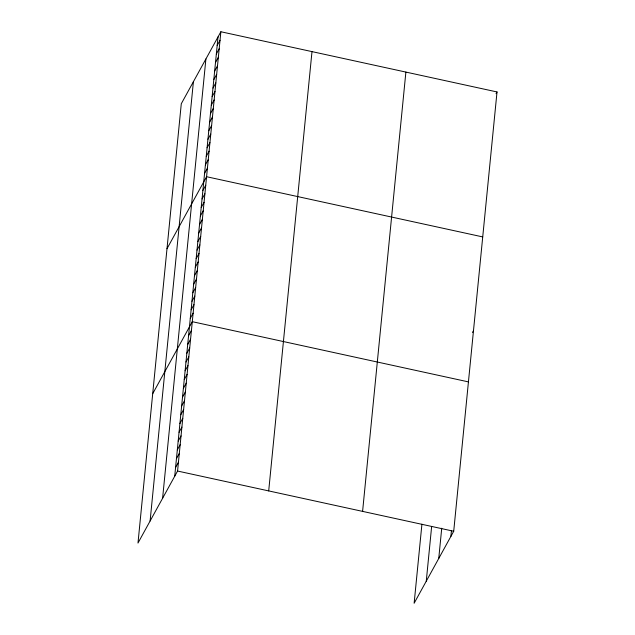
<?xml version="1.0" encoding="UTF-8"?>
<svg xmlns="http://www.w3.org/2000/svg" width="635" height="635" viewBox="0 0 635 635"><rect width="100%" height="100%" fill="white"/><g stroke="black" fill="none" stroke-linecap="round" stroke-linejoin="round"><path stroke-width="0.95" d="M150.106 520.994L193.405 81.701M162.6 498.277L205.899 58.984M174.72 476.226L218.019 36.933M220.869 31.75L181.285 103.751L137.986 543.052L177.57 471.043L220.869 31.75L497.014 91.948L453.715 531.249L414.131 603.25L421.926 524.177M268.7 490.911L311.991 51.618M362.593 511.381L405.884 72.088M426.26 581.2L431.641 526.534M438.745 558.475L441.73 528.217M450.874 536.424L451.445 530.566M217.178 45.458L220.027 40.275M216.337 53.983L219.186 48.808M215.495 62.516L218.345 57.333M214.654 71.041L217.503 65.857M213.812 79.565L216.662 74.39M212.979 88.098L215.821 82.915M212.138 96.623L214.987 91.44M211.296 105.148L214.146 99.973M210.455 113.681L213.304 108.498M209.613 122.206L212.463 117.023M208.772 130.731L211.622 125.555M207.931 139.263L210.78 134.08M207.089 147.788L209.939 142.605M206.256 156.313L209.098 151.138M205.415 164.846L208.256 159.663M204.573 173.371L207.423 168.188M166.997 248.722L206.581 176.72L482.727 236.918M202.89 190.429L205.74 185.245M202.049 198.953L204.899 193.77M201.208 207.478L204.057 202.303M200.366 216.011L203.216 210.828M199.533 224.536L202.374 219.353M198.691 233.061L201.533 227.886M197.85 241.594L200.7 236.41M197.009 250.119L199.858 244.935M196.167 258.643L199.017 253.468M195.326 267.176L198.176 261.993M194.485 275.701L197.334 270.518M193.643 284.226L196.493 279.051M192.802 292.751L195.651 287.576M191.968 301.284L194.81 296.101M191.127 309.809L193.969 304.633M190.286 318.333L193.135 313.158M152.71 393.692L192.294 321.683L468.439 381.889M188.579 335.653L191.429 330.47M187.714 344.44L190.564 339.257M186.849 353.219L189.69 348.043M185.984 362.006L188.825 356.83M185.11 370.792L187.96 365.617M184.245 379.579L187.095 374.396M183.38 388.366L186.23 383.183M182.515 397.153L185.364 391.97M181.65 405.94L184.499 400.756M180.784 414.726L183.634 409.543M179.919 423.513L182.769 418.33M179.054 432.292L181.904 427.117M178.189 441.079L181.038 435.904M177.324 449.866L180.165 444.69M176.459 458.653L179.3 453.469M175.593 467.439L178.435 462.256M496.062 93.678L497.014 91.948M472.535 332.446L473.48 330.724M177.57 471.043L453.715 531.249"/></g></svg>
